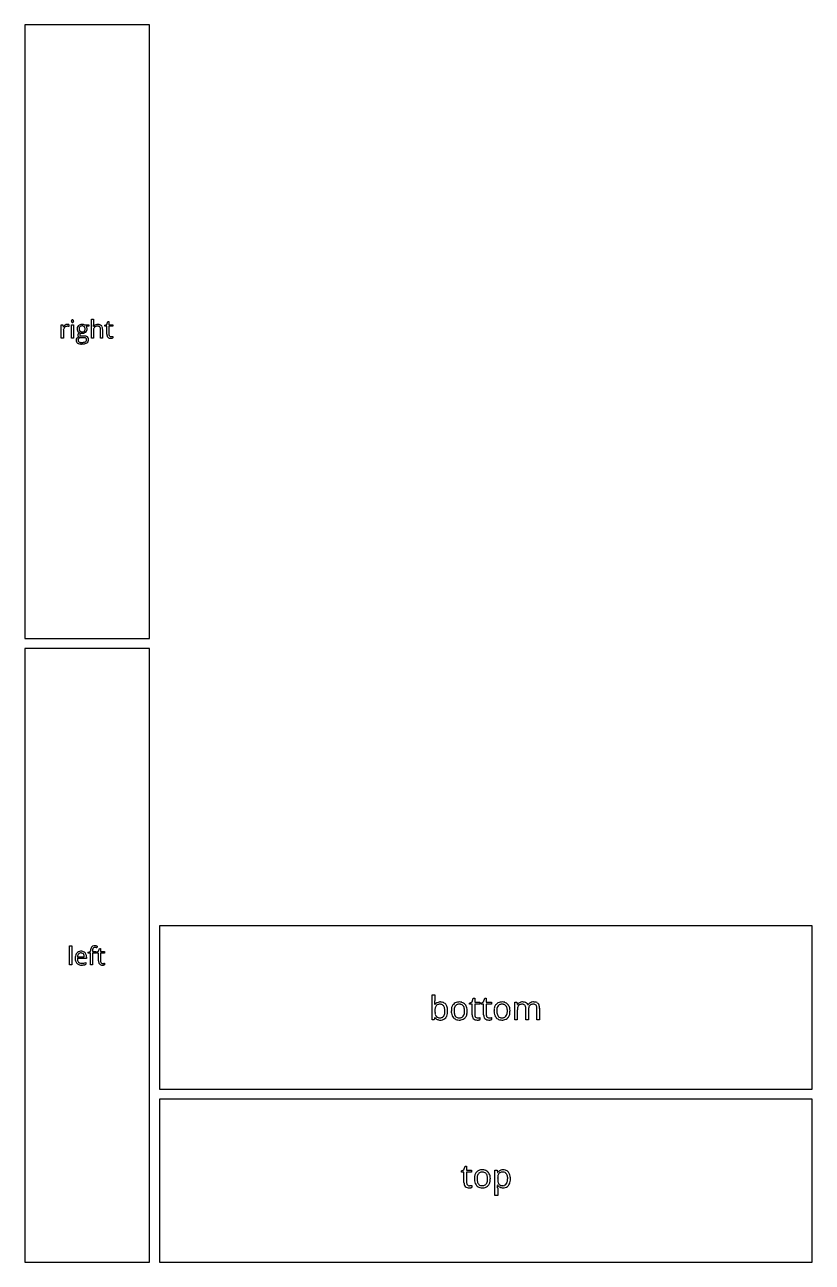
# Model space of a CAD drawing. Header units: inches. Extents: x 0 to 17.8, y 0.1 to 15.3.
# Drawn here: x 8.12 to 17.78, y 0.12 to 15.31 of the extents above; entities that cross this region are included whole.
import ezdxf

# ---------------------------------------------------------------- set-up
doc = ezdxf.new("R2010")
doc.units = ezdxf.units.IN

msp = doc.modelspace()

# ---------------------------------------------------------------- linework, layer by layer
at = {"layer": 'bottom_labelLayer'}
for p, q in [((13.12, 3.1), (13.12, 3.404)), ((13.12, 3.404), (13.152, 3.404)), ((13.152, 3.404), (13.152, 3.33)), ((13.609, 3.318), (13.623, 3.364)), ((13.623, 3.364), (13.641, 3.364)), ((13.641, 3.364), (13.641, 3.314)), ((13.75, 3.318), (13.764, 3.364)), ((13.764, 3.364), (13.783, 3.364)), ((13.783, 3.364), (13.783, 3.314)), ((13.151, 3.286), (13.152, 3.286)), ((13.578, 3.304), (13.609, 3.318)), ((13.578, 3.289), (13.578, 3.304)), ((13.609, 3.289), (13.578, 3.289)), ((13.609, 3.162), (13.609, 3.289)), ((13.641, 3.314), (13.704, 3.314)), ((13.704, 3.289), (13.641, 3.289)), ((13.641, 3.289), (13.641, 3.163)), ((13.704, 3.314), (13.704, 3.289)), ((13.72, 3.304), (13.75, 3.318)), ((13.72, 3.289), (13.72, 3.304)), ((13.75, 3.289), (13.72, 3.289)), ((13.75, 3.162), (13.75, 3.289)), ((13.783, 3.314), (13.845, 3.314)), ((13.845, 3.289), (13.783, 3.289)), ((13.783, 3.289), (13.783, 3.163)), ((13.845, 3.314), (13.845, 3.289)), ((14.131, 3.1), (14.131, 3.314)), ((14.131, 3.314), (14.157, 3.314)), ((14.157, 3.314), (14.162, 3.285)), ((14.162, 3.285), (14.164, 3.285)), ((14.163, 3.212), (14.163, 3.1)), ((14.267, 3.1), (14.267, 3.239)), ((14.293, 3.282), (14.294, 3.282)), ((14.299, 3.22), (14.299, 3.1)), ((14.404, 3.1), (14.404, 3.239)), ((14.436, 3.24), (14.436, 3.1)), ((13.143, 3.1), (13.12, 3.1)), ((13.15, 3.128), (13.143, 3.1)), ((13.152, 3.128), (13.15, 3.128)), ((13.705, 3.127), (13.705, 3.102)), ((13.846, 3.127), (13.846, 3.102)), ((14.163, 3.1), (14.131, 3.1)), ((14.299, 3.1), (14.267, 3.1)), ((14.436, 3.1), (14.404, 3.1))]:
    msp.add_line(p, q, dxfattribs=at)
for centre, radius, start, end in [((12.664, 3.323), 0.488, 355.7248, 358.125), ((12.742, 3.318), 0.41, 355.4673, 355.6461), ((12.477, 3.33), 0.676, 358.1118, 0.0489), ((13.213, 3.243), 0.0737, 95.1837, 145.1108), ((13.402, 3.207), 0.25, 177.6191, 180.0414), ((13.367, 3.206), 0.214, 179.7758, 185.7074), ((13.327, 3.211), 0.175, 171.0677, 177.8452), ((13.255, 3.223), 0.101, 160.8929, 171.2332), ((13.212, 3.238), 0.0555, 143.3388, 161.2564), ((13.201, 3.245), 0.0431, 120.139, 142.4263), ((13.207, 3.233), 0.0564, 100.4469, 119.67), ((13.214, 3.199), 0.0911, 89.5731, 100.7326), ((13.219, 3.207), 0.111, 89.8752, 96.8154), ((13.215, 3.215), 0.075, 78.6784, 90.375), ((13.221, 3.218), 0.0991, 74.2398, 90.562), ((13.222, 3.242), 0.0473, 35.5408, 79.8014), ((13.227, 3.243), 0.0742, 38.5628, 74.0672), ((13.216, 3.239), 0.0538, 32.6625, 35.5262), ((13.202, 3.23), 0.0705, 15.7812, 31.9755), ((13.155, 3.217), 0.119, 6.1646, 16.0392), ((13.083, 3.208), 0.192, 359.7676, 6.3094), ((13.089, 3.207), 0.186, 353.4935, 0.2205), ((13.21, 3.229), 0.0955, 16.4709, 38.4071), ((13.162, 3.214), 0.146, 5.1344, 16.7967), ((13.118, 3.206), 0.19, 350.6562, 0.3377), ((13.1, 3.208), 0.208, 359.8779, 5.4099), ((13.522, 3.208), 0.168, 169.2443, 180.3881), ((13.515, 3.207), 0.162, 179.7741, 189.093), ((13.464, 3.22), 0.11, 150.7114, 169.4696), ((13.446, 3.229), 0.0896, 138.1758, 150.2287), ((13.443, 3.231), 0.0858, 99.176, 137.9833), ((13.558, 3.208), 0.171, 173.0087, 180.2469), ((13.551, 3.206), 0.164, 179.706, 187.9162), ((13.496, 3.216), 0.109, 162.0657, 173.1666), ((13.456, 3.229), 0.067, 142.9024, 162.3749), ((13.444, 3.238), 0.0516, 103.4688, 142.3118), ((13.451, 3.192), 0.126, 89.7326, 100.0761), ((13.45, 3.213), 0.0772, 89.4811, 103.8809), ((13.451, 3.209), 0.0818, 79.3455, 90.3168), ((13.453, 3.209), 0.109, 73.5221, 90.5695), ((13.458, 3.236), 0.0533, 37.9576, 80.4006), ((13.459, 3.232), 0.0849, 41.1442, 73.2136), ((13.447, 3.229), 0.0668, 20.0263, 37.4342), ((13.414, 3.217), 0.102, 7.7442, 20.0691), ((13.354, 3.208), 0.162, 359.7076, 7.8966), ((13.345, 3.207), 0.171, 353.5365, 0.2009), ((13.447, 3.222), 0.101, 13.5016, 41.0702), ((13.4, 3.209), 0.15, 1.1277, 13.8803), ((13.382, 3.206), 0.167, 349.176, 0.3859), ((13.359, 3.207), 0.191, 359.9919, 1.5396), ((14.046, 3.208), 0.168, 169.2443, 180.3881), ((14.039, 3.207), 0.162, 179.7741, 189.093), ((13.988, 3.22), 0.11, 150.7114, 169.4696), ((13.97, 3.229), 0.0896, 138.1758, 150.2287), ((13.967, 3.231), 0.0858, 99.176, 137.9833), ((14.082, 3.208), 0.171, 173.0087, 180.2469), ((14.075, 3.206), 0.164, 179.706, 187.9162), ((14.02, 3.216), 0.109, 162.0657, 173.1666), ((13.98, 3.229), 0.067, 142.9024, 162.3749), ((13.968, 3.238), 0.0516, 103.4688, 142.3118), ((13.975, 3.192), 0.126, 89.7326, 100.0761), ((13.974, 3.213), 0.0772, 89.4811, 103.8809), ((13.976, 3.209), 0.0818, 79.3455, 90.3168), ((13.977, 3.209), 0.109, 73.5221, 90.5695), ((13.982, 3.236), 0.0533, 37.9576, 80.4006), ((13.984, 3.232), 0.0849, 41.1442, 73.2136), ((13.971, 3.229), 0.0668, 20.0263, 37.4342), ((13.938, 3.217), 0.102, 7.7442, 20.0691), ((13.879, 3.208), 0.162, 359.7076, 7.8966), ((13.87, 3.207), 0.171, 353.5365, 0.2009), ((13.971, 3.222), 0.101, 13.5016, 41.0702), ((13.924, 3.209), 0.15, 1.1277, 13.8803), ((13.906, 3.206), 0.167, 349.176, 0.3859), ((13.883, 3.207), 0.191, 359.9919, 1.5396), ((14.326, 3.215), 0.163, 171.3049, 178.3503), ((14.389, 3.212), 0.226, 178.0991, 180.0268), ((14.219, 3.252), 0.0637, 117.1207, 149.5423), ((14.26, 3.225), 0.0964, 161.0234, 171.4466), ((14.221, 3.24), 0.0544, 143.0775, 161.3918), ((14.211, 3.246), 0.0425, 123.7025, 142.3029), ((14.215, 3.239), 0.0509, 101.1553, 123.0657), ((14.225, 3.241), 0.077, 93.8341, 117.5072), ((14.221, 3.21), 0.0805, 89.5573, 101.4839), ((14.227, 3.225), 0.093, 89.9678, 94.2842), ((14.222, 3.215), 0.0759, 85.5239, 90.0812), ((14.228, 3.212), 0.106, 77.5574, 90.5518), ((14.224, 3.237), 0.0538, 72.3612, 85.9551), ((14.23, 3.255), 0.034, 41.0611, 72.8995), ((14.238, 3.254), 0.0627, 52.7034, 78.0053), ((14.226, 3.252), 0.0392, 20.7071, 40.0221), ((14.207, 3.245), 0.06, 7.9858, 20.7964), ((14.171, 3.24), 0.0956, 359.6948, 8.1474), ((14.242, 3.261), 0.0554, 22.2097, 51.4966), ((14.353, 3.248), 0.0677, 119.404, 150.1833), ((14.442, 3.22), 0.143, 172.3784, 180.1827), ((14.438, 3.22), 0.138, 179.8967, 180.0345), ((14.388, 3.228), 0.0879, 160.8736, 172.5269), ((14.356, 3.239), 0.0536, 140.9766, 161.1696), ((14.347, 3.246), 0.0429, 122.3588, 140.2891), ((14.361, 3.237), 0.0811, 118.2575, 120.0681), ((14.361, 3.236), 0.0821, 95.8637, 117.9695), ((14.352, 3.237), 0.0527, 101.0037, 121.783), ((14.358, 3.207), 0.0834, 89.5621, 101.2954), ((14.363, 3.216), 0.102, 89.9197, 96.2621), ((14.359, 3.215), 0.0752, 85.8117, 90.0686), ((14.364, 3.205), 0.113, 79.9365, 90.3809), ((14.361, 3.237), 0.0538, 72.6387, 86.2578), ((14.367, 3.255), 0.0341, 41.0416, 73.1789), ((14.372, 3.246), 0.0713, 62.9729, 80.1657), ((14.363, 3.252), 0.0392, 20.7071, 40.0221), ((14.343, 3.245), 0.06, 7.9858, 20.7964), ((14.308, 3.24), 0.0956, 359.6948, 8.1474), ((14.38, 3.262), 0.0534, 44.2292, 62.6228), ((14.377, 3.261), 0.0558, 19.5617, 43.3156), ((14.343, 3.248), 0.0921, 7.5045, 19.964), ((14.287, 3.24), 0.149, 359.7113, 7.6904), ((13.211, 3.169), 0.0718, 215.5852, 245.8363), ((13.282, 3.198), 0.129, 185.5917, 194.2058), ((13.228, 3.184), 0.0735, 193.9425, 208.0224), ((13.206, 3.173), 0.0489, 208.5567, 217.5586), ((13.204, 3.172), 0.047, 218.1693, 253.8048), ((13.216, 3.182), 0.0856, 245.9808, 255.5452), ((13.213, 3.199), 0.0753, 253.1375, 266.849), ((13.219, 3.194), 0.0983, 255.7757, 270.3185), ((13.216, 3.227), 0.104, 266.3765, 270.0528), ((13.216, 3.188), 0.0646, 269.3869, 285.8625), ((13.22, 3.206), 0.11, 269.9237, 275.5465), ((13.225, 3.173), 0.0768, 274.0642, 321.4081), ((13.221, 3.171), 0.0466, 286.0164, 326.8494), ((13.198, 3.186), 0.0744, 326.7108, 343.6663), ((13.155, 3.199), 0.12, 343.4167, 353.6369), ((13.214, 3.182), 0.0911, 321.317, 335.5428), ((13.185, 3.195), 0.123, 335.8305, 350.8253), ((13.474, 3.2), 0.12, 188.9099, 205.3173), ((13.461, 3.194), 0.107, 205.6556, 208.4464), ((13.445, 3.185), 0.0878, 207.795, 238.676), ((13.491, 3.198), 0.103, 187.7633, 200.0976), ((13.458, 3.186), 0.068, 200.0846, 216.9125), ((13.446, 3.187), 0.0903, 238.811, 253.2412), ((13.445, 3.177), 0.0531, 217.3012, 261.7097), ((13.45, 3.2), 0.104, 253.5416, 270.4183), ((13.451, 3.204), 0.0805, 260.5025, 270.2469), ((13.452, 3.199), 0.0753, 269.4487, 284.7259), ((13.451, 3.222), 0.126, 269.7498, 279.8029), ((13.458, 3.176), 0.0524, 284.566, 322.6333), ((13.459, 3.183), 0.0864, 278.8957, 317.9977), ((13.444, 3.187), 0.0696, 323.0093, 342.6395), ((13.404, 3.2), 0.112, 342.3616, 353.7538), ((13.456, 3.186), 0.0904, 318.1434, 329.7575), ((13.439, 3.195), 0.11, 330.2506, 349.4115), ((13.711, 3.16), 0.102, 179.3546, 192.8485), ((13.66, 3.147), 0.049, 190.3819, 253.877), ((13.707, 3.162), 0.0653, 179.6407, 189.7512), ((13.684, 3.158), 0.0419, 189.5474, 205.7883), ((13.674, 3.154), 0.0315, 206.1309, 221.4081), ((13.67, 3.181), 0.0847, 253.7841, 270.8857), ((13.673, 3.153), 0.0301, 221.5956, 262.35), ((13.676, 3.166), 0.0433, 261.3236, 270.1931), ((13.671, 3.181), 0.0845, 270.0031, 270.7478), ((13.671, 3.197), 0.101, 270.8954, 275.546), ((13.676, 3.229), 0.106, 269.8811, 278.3021), ((13.667, 3.236), 0.141, 275.5257, 279.2942), ((13.67, 3.219), 0.123, 279.1904, 280.1084), ((13.678, 3.217), 0.0936, 278.4054, 279.0268), ((13.665, 3.298), 0.176, 278.9628, 280.5069), ((13.676, 3.188), 0.0912, 280.0062, 283.3732), ((13.677, 3.236), 0.113, 280.4808, 282.6295), ((13.684, 3.154), 0.0564, 283.3057, 288.1191), ((13.687, 3.192), 0.0677, 282.5867, 285.5801), ((13.692, 3.131), 0.0319, 287.985, 295.3051), ((13.692, 3.17), 0.0454, 285.6978, 286.2694), ((13.852, 3.16), 0.102, 179.3546, 192.8485), ((13.801, 3.147), 0.049, 190.3819, 253.877), ((13.848, 3.162), 0.0653, 179.6407, 189.7512), ((13.825, 3.158), 0.0419, 189.5474, 205.7883), ((13.815, 3.154), 0.0315, 206.1309, 221.4081), ((13.811, 3.181), 0.0847, 253.7841, 270.8857), ((13.814, 3.153), 0.0301, 221.5956, 262.35), ((13.817, 3.166), 0.0433, 261.3236, 270.1931), ((13.812, 3.181), 0.0845, 270.0031, 270.7478), ((13.812, 3.197), 0.101, 270.8954, 275.546), ((13.817, 3.229), 0.106, 269.8811, 278.3021), ((13.808, 3.236), 0.141, 275.5257, 279.2942), ((13.811, 3.219), 0.123, 279.1904, 280.1084), ((13.819, 3.217), 0.0936, 278.4054, 279.0268), ((13.817, 3.188), 0.0912, 280.0062, 283.3732), ((13.806, 3.298), 0.176, 278.9628, 280.5069), ((13.818, 3.236), 0.113, 280.4808, 282.6295), ((13.825, 3.154), 0.0564, 283.3057, 288.1191), ((13.828, 3.192), 0.0677, 282.5867, 285.5801), ((13.833, 3.131), 0.0319, 287.985, 295.3051), ((13.834, 3.17), 0.0454, 285.6978, 286.2694), ((13.998, 3.2), 0.12, 188.9099, 205.3173), ((13.985, 3.194), 0.107, 205.6556, 208.4464), ((13.969, 3.185), 0.0878, 207.795, 238.676), ((14.015, 3.198), 0.103, 187.7633, 200.0976), ((13.982, 3.186), 0.068, 200.0846, 216.9125), ((13.97, 3.187), 0.0903, 238.811, 253.2412), ((13.969, 3.177), 0.0531, 217.3012, 261.7097), ((13.974, 3.2), 0.104, 253.5416, 270.4183), ((13.975, 3.204), 0.0805, 260.5025, 270.2469), ((13.976, 3.199), 0.0753, 269.4487, 284.7259), ((13.975, 3.222), 0.126, 269.7498, 279.8029), ((13.982, 3.176), 0.0524, 284.566, 322.6333), ((13.983, 3.183), 0.0864, 278.8957, 317.9977), ((13.968, 3.187), 0.0696, 323.0093, 342.6395), ((13.928, 3.2), 0.112, 342.3616, 353.7538), ((13.98, 3.186), 0.0904, 318.1434, 329.7575), ((13.963, 3.195), 0.11, 330.2506, 349.4115)]:
    msp.add_arc(centre, radius, start, end, dxfattribs=at)
at = {"layer": 'bottom_outsideCutPath'}
for p, q in [((9.778, 4.25), (9.778, 2.25)), ((17.778, 4.25), (9.778, 4.25)), ((17.778, 2.25), (17.778, 4.25)), ((9.778, 2.25), (17.778, 2.25))]:
    msp.add_line(p, q, dxfattribs=at)
at = {"layer": 'left_labelLayer'}
for p, q in [((8.675, 3.774), (8.675, 4.006)), ((8.675, 4.006), (8.7, 4.006)), ((8.7, 4.006), (8.7, 3.774)), ((8.931, 3.938), (8.931, 3.947)), ((8.956, 3.948), (8.956, 3.937)), ((9.014, 4.002), (9.008, 3.982)), ((9.029, 3.94), (9.04, 3.975)), ((9.04, 3.975), (9.054, 3.975)), ((9.054, 3.975), (9.054, 3.937)), ((8.882, 3.851), (8.769, 3.851)), ((8.77, 3.871), (8.855, 3.871)), ((8.875, 3.803), (8.875, 3.781)), ((8.882, 3.867), (8.882, 3.851)), ((8.902, 3.929), (8.931, 3.938)), ((8.902, 3.918), (8.902, 3.929)), ((8.931, 3.918), (8.902, 3.918)), ((8.931, 3.774), (8.931, 3.918)), ((8.956, 3.937), (8.998, 3.937)), ((8.998, 3.918), (8.956, 3.918)), ((8.956, 3.918), (8.956, 3.774)), ((8.998, 3.937), (8.998, 3.918)), ((9.006, 3.93), (9.029, 3.94)), ((9.006, 3.918), (9.006, 3.93)), ((9.029, 3.918), (9.006, 3.918)), ((9.029, 3.821), (9.029, 3.918)), ((9.054, 3.937), (9.102, 3.937)), ((9.102, 3.918), (9.054, 3.918)), ((9.054, 3.918), (9.054, 3.822)), ((9.102, 3.937), (9.102, 3.918)), ((8.7, 3.774), (8.675, 3.774)), ((8.956, 3.774), (8.931, 3.774)), ((9.103, 3.794), (9.103, 3.775))]:
    msp.add_line(p, q, dxfattribs=at)
for centre, radius, start, end in [((9.032, 3.948), 0.1, 167.5776, 180.6582), ((8.984, 3.959), 0.0519, 141.743, 168.232), ((8.977, 3.963), 0.0434, 98.2555, 139.6199), ((9.041, 3.949), 0.0849, 171.6534, 178.4384), ((9.073, 3.948), 0.117, 178.1964, 180.0262), ((9.007, 3.954), 0.0506, 161.8454, 171.784), ((8.986, 3.961), 0.0287, 145.0682, 162.1803), ((8.98, 3.965), 0.0215, 102.7666, 144.3392), ((8.984, 3.932), 0.0753, 89.6705, 99.9309), ((8.983, 3.954), 0.0334, 89.4846, 103.4188), ((8.984, 3.928), 0.0798, 81.5644, 89.7028), ((8.983, 3.934), 0.0532, 83.0733, 89.7946), ((8.98, 3.908), 0.0796, 76.5186, 83.0215), ((8.978, 3.889), 0.119, 75.9737, 81.6561), ((8.971, 3.868), 0.12, 71.9625, 76.5911), ((8.968, 3.849), 0.16, 73.2945, 76.0965), ((8.874, 3.855), 0.13, 168.9544, 180.3847), ((8.884, 3.854), 0.141, 179.9862, 181.803), ((8.853, 3.852), 0.11, 181.3573, 194.4921), ((8.831, 3.864), 0.0867, 149.4067, 169.1852), ((8.818, 3.842), 0.0729, 194.0879, 223.0532), ((8.819, 3.87), 0.0733, 140.1053, 148.9066), ((8.812, 3.876), 0.0635, 92.4762, 140.5384), ((8.869, 3.853), 0.0994, 181.1457, 190.7999), ((8.842, 3.866), 0.072, 160.3359, 172.531), ((8.863, 3.862), 0.0936, 172.1535, 174.7589), ((8.833, 3.846), 0.0637, 190.601, 206.0272), ((8.82, 3.874), 0.0489, 138.1, 160.5866), ((8.818, 3.839), 0.0465, 206.295, 222.5561), ((8.812, 3.881), 0.0377, 106.4662, 137.9169), ((8.817, 3.838), 0.045, 223.0649, 258.1404), ((8.814, 3.871), 0.0488, 89.4414, 106.2096), ((8.815, 3.852), 0.0876, 89.9658, 93.9158), ((8.816, 3.865), 0.0755, 74.2131, 90.545), ((8.815, 3.868), 0.0509, 79.6451, 90.2923), ((8.822, 3.923), 0.131, 270.1982, 292.2091), ((8.819, 3.885), 0.0339, 40.083, 80.6238), ((8.821, 3.882), 0.0574, 41.2066, 74.0231), ((8.815, 3.882), 0.0383, 23.4825, 39.7081), ((8.801, 3.876), 0.0538, 8.7341, 23.2777), ((8.771, 3.872), 0.0844, 359.6746, 8.9219), ((8.812, 3.874), 0.0693, 11.5991, 41.1498), ((8.816, 3.941), 0.15, 291.8249, 293.1636), ((8.781, 3.867), 0.101, 359.6143, 12.0334), ((9.107, 3.82), 0.0779, 179.3545, 192.8475), ((9.068, 3.809), 0.0375, 190.3821, 253.8772), ((9.104, 3.821), 0.0499, 179.6404, 189.7499), ((9.086, 3.818), 0.032, 189.5478, 205.7889), ((9.079, 3.815), 0.024, 206.1291, 221.4084), ((9.078, 3.814), 0.023, 221.5953, 262.3496), ((8.814, 3.84), 0.0682, 223.5466, 256.1957), ((8.821, 3.867), 0.0962, 256.0082, 270.4853), ((8.822, 3.86), 0.0682, 257.5304, 270.4326), ((8.822, 3.972), 0.202, 269.9685, 271.9938), ((8.824, 3.924), 0.153, 271.9117, 275.9738), ((8.829, 3.875), 0.104, 275.9045, 281.6599), ((8.826, 3.884), 0.114, 281.9946, 287.8846), ((8.816, 3.918), 0.149, 287.9012, 293.4864), ((9.076, 3.835), 0.0647, 253.7851, 270.8858), ((9.08, 3.824), 0.0331, 261.3276, 270.1913), ((9.077, 3.834), 0.0634, 270.0031, 270.7614), ((9.076, 3.848), 0.0771, 270.8906, 275.5515), ((9.081, 3.872), 0.0814, 269.8813, 278.3031), ((9.074, 3.878), 0.108, 275.5285, 279.2914), ((9.076, 3.863), 0.0922, 279.1868, 280.1195), ((9.081, 3.87), 0.0791, 278.4282, 278.9899), ((9.08, 3.841), 0.0698, 280.0073, 283.3708), ((9.072, 3.924), 0.134, 278.9613, 280.5117), ((9.086, 3.815), 0.0431, 283.3077, 288.1201), ((9.081, 3.878), 0.0868, 280.4864, 282.6212), ((9.089, 3.844), 0.0518, 282.5874, 285.5797), ((9.092, 3.797), 0.0244, 287.9872, 295.3036), ((9.091, 3.834), 0.0417, 285.7534, 286.2285)]:
    msp.add_arc(centre, radius, start, end, dxfattribs=at)
at = {"layer": 'left_outsideCutPath'}
for p, q in [((8.125, 7.653), (8.125, 0.125)), ((9.653, 7.653), (8.125, 7.653)), ((9.653, 0.125), (9.653, 7.653)), ((8.125, 0.125), (9.653, 0.125))]:
    msp.add_line(p, q, dxfattribs=at)
at = {"layer": 'right_labelLayer'}
for p, q in [((8.942, 11.463), (8.942, 11.695)), ((8.942, 11.695), (8.967, 11.695)), ((8.967, 11.695), (8.967, 11.625)), ((8.573, 11.463), (8.573, 11.626)), ((8.573, 11.626), (8.593, 11.626)), ((8.593, 11.626), (8.596, 11.596)), ((8.596, 11.596), (8.597, 11.596)), ((8.598, 11.55), (8.598, 11.463)), ((8.667, 11.627), (8.664, 11.604)), ((8.698, 11.463), (8.698, 11.626)), ((8.698, 11.626), (8.722, 11.626)), ((8.722, 11.626), (8.722, 11.463)), ((8.852, 11.626), (8.909, 11.626)), ((8.909, 11.61), (8.878, 11.607)), ((8.909, 11.626), (8.909, 11.61)), ((8.966, 11.603), (8.967, 11.603)), ((8.967, 11.548), (8.967, 11.463)), ((9.054, 11.463), (9.054, 11.568)), ((9.079, 11.569), (9.079, 11.463)), ((9.108, 11.619), (9.132, 11.629)), ((9.108, 11.607), (9.108, 11.619)), ((9.132, 11.607), (9.108, 11.607)), ((9.132, 11.629), (9.142, 11.664)), ((9.132, 11.51), (9.132, 11.607)), ((9.142, 11.664), (9.156, 11.664)), ((9.156, 11.664), (9.156, 11.626)), ((9.156, 11.626), (9.204, 11.626)), ((9.204, 11.607), (9.156, 11.607)), ((9.156, 11.607), (9.156, 11.511)), ((9.204, 11.626), (9.204, 11.607)), ((8.598, 11.463), (8.573, 11.463)), ((8.722, 11.463), (8.698, 11.463)), ((8.844, 11.466), (8.814, 11.466)), ((8.821, 11.408), (8.822, 11.408)), ((8.823, 11.489), (8.852, 11.489)), ((8.967, 11.463), (8.942, 11.463)), ((9.079, 11.463), (9.054, 11.463)), ((9.205, 11.483), (9.205, 11.464))]:
    msp.add_line(p, q, dxfattribs=at)
for centre, radius, start, end in [((8.67, 11.555), 0.0837, 139.4151, 150.6032), ((8.654, 11.553), 0.0566, 138.9572, 174.542), ((8.673, 11.55), 0.0752, 173.6921, 180.0882), ((8.655, 11.568), 0.0639, 124.2317, 139.4158), ((8.656, 11.552), 0.0586, 135.6171, 138.8384), ((8.645, 11.564), 0.0429, 89.6335, 137.0884), ((8.647, 11.58), 0.0494, 89.6793, 124.4406), ((8.646, 11.549), 0.0581, 87.3442, 89.9661), ((8.648, 11.515), 0.114, 84.991, 90.1292), ((8.645, 11.531), 0.076, 81.5891, 87.1919), ((8.64, 11.498), 0.109, 77.4438, 81.6373), ((8.65, 11.546), 0.083, 78.4903, 85.0259), ((8.713, 11.672), 0.017, 155.9709, 171.0526), ((8.723, 11.671), 0.0274, 170.8456, 180.357), ((8.725, 11.67), 0.0292, 179.8766, 185.3716), ((8.716, 11.669), 0.0202, 184.9908, 198.2034), ((8.708, 11.675), 0.0116, 133.7887, 155.9178), ((8.709, 11.667), 0.0128, 197.7945, 224.8922), ((8.71, 11.673), 0.0143, 92.6449, 133.4715), ((8.71, 11.668), 0.0139, 225.1311, 249.8996), ((8.71, 11.67), 0.0157, 250.5004, 270.5981), ((8.71, 11.668), 0.0189, 89.9692, 93.765), ((8.71, 11.672), 0.0146, 46.3709, 90.8882), ((8.71, 11.668), 0.0144, 269.1776, 314.2814), ((8.712, 11.674), 0.0125, 17.7271, 46.4441), ((8.712, 11.667), 0.0121, 313.6183, 332.2664), ((8.708, 11.669), 0.0161, 332.6332, 350.0716), ((8.705, 11.671), 0.0197, 4.9416, 18.1914), ((8.699, 11.67), 0.0256, 349.8379, 0.389), ((8.696, 11.671), 0.0283, 359.8808, 5.3172), ((8.839, 11.574), 0.0716, 166.8196, 180.4846), ((8.83, 11.573), 0.0625, 179.9759, 183.6226), ((8.819, 11.572), 0.0512, 183.0162, 212.3121), ((8.815, 11.58), 0.0471, 132.3283, 167.3342), ((8.821, 11.573), 0.0538, 212.4724, 215.8882), ((8.813, 11.567), 0.0434, 215.1643, 247.4745), ((8.818, 11.575), 0.0526, 106.2179, 131.5387), ((8.838, 11.576), 0.0462, 162.5895, 175.7362), ((8.857, 11.574), 0.0651, 175.3371, 180.0885), ((8.84, 11.573), 0.0483, 179.5618, 191.6536), ((8.823, 11.57), 0.0312, 191.3558, 213.3659), ((8.822, 11.581), 0.0297, 135.5837, 163.0016), ((8.819, 11.567), 0.0265, 213.9551, 227.7975), ((8.821, 11.582), 0.0285, 122.5219, 134.9953), ((8.823, 11.572), 0.032, 228.2613, 254.735), ((8.826, 11.549), 0.0798, 93.6321, 106.5417), ((8.824, 11.577), 0.0339, 101.0613, 121.9743), ((8.827, 11.587), 0.048, 254.4015, 267.4343), ((8.828, 11.559), 0.052, 89.5848, 101.3349), ((8.829, 11.52), 0.109, 89.9395, 94.0282), ((8.828, 11.603), 0.0638, 267.0187, 270.0323), ((8.829, 11.557), 0.0539, 76.1088, 90.7036), ((8.829, 11.593), 0.054, 269.2249, 284.3771), ((8.829, 11.534), 0.095, 82.5865, 90.1841), ((8.832, 11.557), 0.0723, 74.0075, 82.5702), ((8.836, 11.582), 0.0281, 13.9535, 77.6674), ((8.837, 11.567), 0.0273, 282.78, 346.4827), ((8.811, 11.575), 0.0533, 359.1814, 15.0423), ((8.815, 11.574), 0.0502, 345.4367, 0.7458), ((8.843, 11.571), 0.0459, 310.6092, 342.0924), ((8.847, 11.582), 0.0403, 29.4598, 38.3559), ((8.83, 11.573), 0.0592, 23.1835, 29.5422), ((8.815, 11.566), 0.0763, 21.2508, 23.3504), ((8.841, 11.576), 0.0477, 6.8504, 20.9875), ((8.832, 11.574), 0.0568, 342.5644, 0.5963), ((8.828, 11.574), 0.0612, 359.8712, 7.0424), ((8.82, 11.621), 0.147, 354.9846, 357.8926), ((8.87, 11.617), 0.0967, 351.9684, 354.9643), ((8.744, 11.624), 0.223, 357.8684, 0.067), ((9.009, 11.577), 0.0495, 119.8309, 147.9729), ((9.086, 11.55), 0.119, 171.3212, 178.3394), ((9.127, 11.548), 0.16, 178.1067, 180.023), ((9.039, 11.557), 0.0717, 160.1558, 171.5307), ((9.011, 11.568), 0.0412, 140.6215, 160.504), ((9.005, 11.572), 0.0347, 118.4553, 139.6714), ((9.015, 11.568), 0.0605, 116.6683, 120.4159), ((9.016, 11.565), 0.0636, 96.6658, 116.3773), ((9.011, 11.561), 0.0466, 100.1054, 118.0854), ((9.016, 11.533), 0.075, 89.5919, 100.3594), ((9.019, 11.548), 0.0804, 89.8928, 96.9961), ((9.017, 11.542), 0.0657, 84.0205, 90.1526), ((9.02, 11.528), 0.101, 80.6865, 90.353), ((9.019, 11.564), 0.0444, 71.0838, 84.3695), ((9.025, 11.579), 0.0279, 43.3794, 71.5384), ((9.026, 11.565), 0.0632, 65.6016, 80.8849), ((9.023, 11.578), 0.0295, 22.7036, 42.3421), ((9.01, 11.573), 0.0437, 8.4916, 22.6592), ((9.033, 11.582), 0.0446, 46.74, 65.4121), ((8.984, 11.569), 0.07, 359.6724, 8.6863), ((9.034, 11.584), 0.0431, 19.2205, 45.7655), ((9.009, 11.574), 0.0697, 6.4743, 19.6469), ((8.972, 11.57), 0.107, 359.7945, 6.7751), ((8.792, 11.436), 0.0379, 138.3913, 181.0048), ((8.807, 11.435), 0.0523, 179.9784, 183.0241), ((8.795, 11.434), 0.0401, 182.2091, 207.7451), ((8.794, 11.434), 0.0395, 208.9029, 236.4231), ((8.796, 11.432), 0.0433, 113.8115, 138.3496), ((8.804, 11.449), 0.0576, 235.9678, 251.2226), ((8.804, 11.498), 0.0283, 161.7236, 180.4842), ((8.805, 11.498), 0.0286, 179.9914, 182.9319), ((8.799, 11.498), 0.023, 182.1758, 215.3417), ((8.801, 11.499), 0.0251, 144.4963, 161.3348), ((8.818, 11.435), 0.0396, 168.2583, 180.3808), ((8.803, 11.435), 0.0249, 179.221, 200.9345), ((8.804, 11.416), 0.0613, 102.2875, 114.1167), ((8.805, 11.439), 0.0261, 130.7943, 169.0413), ((8.805, 11.502), 0.0308, 215.4716, 217.1661), ((8.8, 11.434), 0.0219, 202.0295, 236.1451), ((8.81, 11.493), 0.0355, 132.7252, 144.1481), ((8.802, 11.499), 0.0257, 216.5856, 245.4976), ((8.823, 11.479), 0.0549, 125.2195, 132.8651), ((8.814, 11.478), 0.088, 251.2112, 262.7061), ((8.807, 11.436), 0.029, 117.2297, 130.5049), ((8.805, 11.44), 0.029, 235.066, 238.5118), ((8.81, 11.449), 0.0397, 239.1051, 254.4881), ((8.836, 11.46), 0.0778, 121.2336, 125.3772), ((8.81, 11.429), 0.0372, 99.8119, 116.8213), ((8.817, 11.502), 0.0186, 147.538, 180.2589), ((8.811, 11.502), 0.0128, 179.2893, 198.356), ((8.809, 11.501), 0.0104, 199.2299, 239.5689), ((8.817, 11.473), 0.0645, 254.233, 263.495), ((8.823, 11.498), 0.026, 128.0877, 147.1422), ((8.811, 11.504), 0.014, 238.2354, 239.8269), ((8.821, 11.528), 0.139, 262.5628, 270.2705), ((8.812, 11.507), 0.0174, 240.7303, 254.5005), ((8.814, 11.409), 0.0569, 89.6423, 100.0205), ((8.834, 11.484), 0.0441, 117.3935, 128.4083), ((8.817, 11.523), 0.0344, 254.1661, 262.2131), ((8.821, 11.51), 0.101, 263.4114, 270.1467), ((8.821, 11.55), 0.0609, 262.0554, 267.2078), ((8.826, 11.589), 0.0673, 259.4995, 263.388), ((8.823, 11.583), 0.0943, 267.0905, 270.0841), ((8.828, 11.601), 0.0796, 263.4838, 270.1259), ((8.822, 11.586), 0.196, 269.755, 276.6174), ((8.822, 11.575), 0.167, 269.7958, 275.3982), ((8.828, 11.629), 0.108, 269.9691, 272.9325), ((8.83, 11.603), 0.0817, 272.5331, 285.2577), ((8.828, 11.511), 0.102, 275.295, 283.3513), ((8.844, 11.309), 0.158, 86.5064, 90.1388), ((8.831, 11.512), 0.123, 276.4935, 286.4951), ((8.837, 11.578), 0.0549, 284.9312, 310.6231), ((8.852, 11.387), 0.101, 81.5752, 90.306), ((8.839, 11.469), 0.0592, 283.1373, 295.8563), ((8.848, 11.373), 0.0933, 81.4183, 86.5743), ((8.855, 11.416), 0.0501, 73.4083, 81.5901), ((8.846, 11.452), 0.0412, 296.4055, 301.7992), ((8.845, 11.466), 0.0743, 286.2544, 302.5289), ((8.858, 11.423), 0.0647, 68.3665, 81.7399), ((8.849, 11.448), 0.0361, 301.2237, 318.6229), ((8.862, 11.441), 0.0235, 58.9975, 73.8585), ((8.866, 11.448), 0.0156, 31.5119, 58.0748), ((8.856, 11.442), 0.0271, 319.077, 1.1411), ((8.862, 11.446), 0.0203, 10.661, 30.9361), ((8.865, 11.442), 0.0448, 52.1875, 68.2508), ((8.849, 11.443), 0.0335, 359.5462, 10.9898), ((8.852, 11.453), 0.0593, 303.1942, 304.1734), ((8.861, 11.442), 0.0456, 302.9908, 339.549), ((8.87, 11.449), 0.0362, 8.6195, 51.8987), ((8.853, 11.444), 0.0536, 340.5264, 0.7196), ((8.852, 11.445), 0.0544, 359.742, 9.7312), ((9.21, 11.509), 0.0779, 179.3545, 192.8475), ((9.17, 11.498), 0.0375, 190.3821, 253.8772), ((9.206, 11.51), 0.0499, 179.6404, 189.7499), ((9.189, 11.507), 0.032, 189.5478, 205.7889), ((9.182, 11.504), 0.024, 206.1291, 221.4084), ((9.178, 11.524), 0.0647, 253.7851, 270.8858), ((9.181, 11.503), 0.023, 221.5953, 262.3496), ((9.183, 11.513), 0.0331, 261.3276, 270.1913), ((9.179, 11.523), 0.0634, 270.0031, 270.7614), ((9.179, 11.537), 0.0771, 270.8906, 275.5515), ((9.183, 11.561), 0.0814, 269.8813, 278.3031), ((9.176, 11.567), 0.108, 275.5285, 279.2914), ((9.179, 11.552), 0.0922, 279.1868, 280.1195), ((9.175, 11.613), 0.134, 278.9613, 280.5117), ((9.183, 11.559), 0.0791, 278.4282, 278.9899), ((9.183, 11.53), 0.0698, 280.0073, 283.3708), ((9.183, 11.567), 0.0868, 280.4864, 282.6212), ((9.189, 11.504), 0.0431, 283.3077, 288.1201), ((9.191, 11.533), 0.0518, 282.5874, 285.5797), ((9.195, 11.486), 0.0244, 287.9872, 295.3036), ((9.193, 11.523), 0.0417, 285.7534, 286.2285)]:
    msp.add_arc(centre, radius, start, end, dxfattribs=at)
at = {"layer": 'right_outsideCutPath'}
for p, q in [((8.125, 15.306), (8.125, 7.778)), ((9.653, 15.306), (8.125, 15.306)), ((9.653, 7.778), (9.653, 15.306)), ((8.125, 7.778), (9.653, 7.778))]:
    msp.add_line(p, q, dxfattribs=at)
at = {"layer": 'top_labelLayer'}
for p, q in [((13.478, 1.246), (13.509, 1.259)), ((13.478, 1.23), (13.478, 1.246)), ((13.509, 1.23), (13.478, 1.23)), ((13.509, 1.259), (13.523, 1.305)), ((13.509, 1.103), (13.509, 1.23)), ((13.523, 1.305), (13.541, 1.305)), ((13.541, 1.305), (13.541, 1.255)), ((13.541, 1.255), (13.603, 1.255)), ((13.603, 1.23), (13.541, 1.23)), ((13.541, 1.23), (13.541, 1.104)), ((13.603, 1.255), (13.603, 1.23)), ((13.889, 0.945), (13.889, 1.255)), ((13.889, 1.255), (13.916, 1.255)), ((13.916, 1.255), (13.92, 1.226)), ((13.92, 1.226), (13.922, 1.226)), ((13.605, 1.068), (13.605, 1.043)), ((13.922, 1.069), (13.919, 1.069)), ((13.922, 1.156), (13.922, 1.148)), ((13.922, 0.945), (13.889, 0.945)), ((13.922, 1.033), (13.922, 0.945))]:
    msp.add_line(p, q, dxfattribs=at)
for centre, radius, start, end in [((13.747, 1.161), 0.11, 150.7114, 169.4696), ((13.729, 1.17), 0.0896, 138.1758, 150.2287), ((13.726, 1.173), 0.0858, 99.176, 137.9833), ((13.726, 1.179), 0.0516, 103.4688, 142.3118), ((13.734, 1.133), 0.126, 89.7326, 100.0761), ((13.733, 1.154), 0.0772, 89.4811, 103.8809), ((13.734, 1.15), 0.0818, 79.3455, 90.3168), ((13.736, 1.15), 0.109, 73.5221, 90.5695), ((13.74, 1.178), 0.0533, 37.9576, 80.4006), ((13.742, 1.173), 0.0849, 41.1442, 73.2136), ((13.73, 1.163), 0.101, 13.5016, 41.0702), ((13.993, 1.176), 0.0873, 132.3566, 144.9205), ((13.98, 1.19), 0.0675, 115.4006, 132.3114), ((13.97, 1.187), 0.0428, 118.5566, 141.024), ((13.977, 1.173), 0.0578, 100.086, 118.1922), ((13.985, 1.178), 0.0812, 97.7064, 114.8826), ((13.984, 1.138), 0.0934, 89.5898, 100.3512), ((13.989, 1.154), 0.105, 89.8461, 97.9483), ((13.984, 1.162), 0.0694, 83.6717, 90.0936), ((13.99, 1.16), 0.0994, 74.1925, 90.5782), ((13.987, 1.181), 0.0504, 35.4339, 84.7852), ((13.997, 1.185), 0.0735, 38.0523, 74.0417), ((13.978, 1.17), 0.0973, 16.3351, 37.9091), ((13.611, 1.102), 0.102, 179.3546, 192.8485), ((13.56, 1.088), 0.049, 190.3819, 253.877), ((13.607, 1.104), 0.0653, 179.6407, 189.7512), ((13.584, 1.1), 0.0419, 189.5474, 205.7883), ((13.574, 1.095), 0.0315, 206.1309, 221.4081), ((13.573, 1.094), 0.0301, 221.5956, 262.35), ((13.576, 1.107), 0.0433, 261.3236, 270.1931), ((13.576, 1.171), 0.106, 269.8811, 278.3021), ((13.578, 1.158), 0.0936, 278.4054, 279.0268), ((13.565, 1.239), 0.176, 278.9628, 280.5069), ((13.576, 1.177), 0.113, 280.4808, 282.6295), ((13.586, 1.133), 0.0677, 282.5867, 285.5801), ((13.592, 1.112), 0.0454, 285.6978, 286.2694), ((13.804, 1.15), 0.168, 169.2443, 180.3881), ((13.798, 1.148), 0.162, 179.7741, 189.093), ((13.756, 1.141), 0.12, 188.9099, 205.3173), ((13.744, 1.136), 0.107, 205.6556, 208.4464), ((13.728, 1.126), 0.0878, 207.795, 238.676), ((13.841, 1.149), 0.171, 173.0087, 180.2469), ((13.834, 1.148), 0.164, 179.706, 187.9162), ((13.779, 1.157), 0.109, 162.0657, 173.1666), ((13.773, 1.139), 0.103, 187.7633, 200.0976), ((13.739, 1.17), 0.067, 142.9024, 162.3749), ((13.74, 1.127), 0.068, 200.0846, 216.9125), ((13.728, 1.118), 0.0531, 217.3012, 261.7097), ((13.734, 1.145), 0.0805, 260.5025, 270.2469), ((13.735, 1.14), 0.0753, 269.4487, 284.7259), ((13.741, 1.118), 0.0524, 284.566, 322.6333), ((13.742, 1.125), 0.0864, 278.8957, 317.9977), ((13.729, 1.17), 0.0668, 20.0263, 37.4342), ((13.727, 1.128), 0.0696, 323.0093, 342.6395), ((13.696, 1.158), 0.102, 7.7442, 20.0691), ((13.687, 1.141), 0.112, 342.3616, 353.7538), ((13.637, 1.149), 0.162, 359.7076, 7.8966), ((13.628, 1.148), 0.171, 353.5365, 0.2009), ((13.739, 1.127), 0.0904, 318.1434, 329.7575), ((13.721, 1.136), 0.11, 330.2506, 349.4115), ((13.683, 1.151), 0.15, 1.1277, 13.8803), ((13.665, 1.147), 0.167, 349.176, 0.3859), ((13.642, 1.148), 0.191, 359.9919, 1.5396), ((13.615, 1.03), 0.307, 2.9502, 7.2024), ((14.077, 1.156), 0.155, 171.0874, 178.3242), ((14.128, 1.154), 0.207, 178.0682, 179.448), ((14.136, 1.148), 0.214, 179.7758, 185.7074), ((13.98, 1.111), 0.0718, 215.5852, 245.8363), ((14.052, 1.139), 0.129, 185.5917, 194.2058), ((14.017, 1.166), 0.0945, 160.2885, 171.2464), ((13.997, 1.125), 0.0735, 193.9425, 208.0224), ((13.98, 1.179), 0.0555, 141.8884, 160.5979), ((13.976, 1.114), 0.0489, 208.5567, 217.5586), ((13.974, 1.113), 0.047, 218.1693, 253.8048), ((13.982, 1.14), 0.0753, 253.1375, 266.849), ((13.985, 1.169), 0.104, 266.3765, 270.0528), ((13.986, 1.119), 0.0546, 269.2252, 292.043), ((13.994, 1.114), 0.0768, 274.0642, 321.4081), ((13.987, 1.115), 0.0503, 293.1433, 324.1352), ((13.975, 1.124), 0.0648, 323.165, 325.014), ((13.973, 1.17), 0.0687, 19.8981, 35.8988), ((13.964, 1.131), 0.0784, 325.5749, 344.1507), ((13.94, 1.158), 0.104, 7.7146, 19.8863), ((13.923, 1.143), 0.121, 343.9337, 355.1135), ((13.881, 1.15), 0.164, 359.7103, 7.8615), ((13.871, 1.148), 0.173, 354.8407, 0.1182), ((13.983, 1.123), 0.0911, 321.317, 335.5428), ((13.954, 1.136), 0.123, 335.8305, 350.8253), ((13.928, 1.155), 0.149, 4.5766, 16.609), ((13.888, 1.147), 0.19, 350.6562, 0.3377), ((13.867, 1.149), 0.211, 359.901, 4.9008), ((13.57, 1.122), 0.0847, 253.7841, 270.8857), ((13.571, 1.122), 0.0845, 270.0031, 270.7478), ((13.57, 1.138), 0.101, 270.8954, 275.546), ((13.567, 1.178), 0.141, 275.5257, 279.2942), ((13.57, 1.16), 0.123, 279.1904, 280.1084), ((13.576, 1.129), 0.0912, 280.0062, 283.3732), ((13.584, 1.095), 0.0564, 283.3057, 288.1191), ((13.591, 1.072), 0.0319, 287.985, 295.3051), ((13.729, 1.128), 0.0903, 238.811, 253.2412), ((13.733, 1.141), 0.104, 253.5416, 270.4183), ((13.734, 1.163), 0.126, 269.7498, 279.8029), ((13.665, 1.033), 0.257, 0.0318, 2.9017), ((13.986, 1.123), 0.0856, 245.9808, 255.5452), ((13.988, 1.136), 0.0983, 255.7757, 270.3185), ((13.989, 1.147), 0.11, 269.9237, 275.5465)]:
    msp.add_arc(centre, radius, start, end, dxfattribs=at)
at = {"layer": 'top_outsideCutPath'}
for p, q in [((9.778, 2.125), (9.778, 0.125)), ((17.778, 2.125), (9.778, 2.125)), ((17.778, 0.125), (17.778, 2.125)), ((9.778, 0.125), (17.778, 0.125))]:
    msp.add_line(p, q, dxfattribs=at)

doc.saveas('drawing.dxf')
